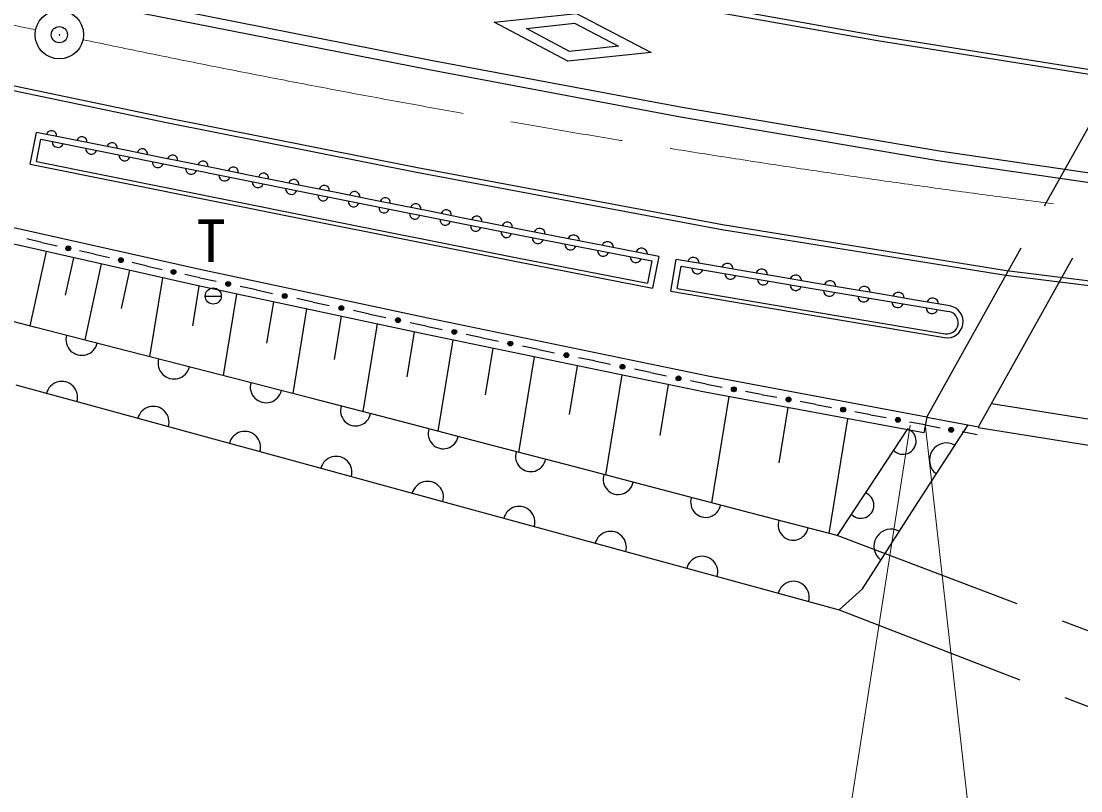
# Model space of a CAD drawing. Units: millimetres, scale not verified. Extents: x 40000 to 680000, y 20000 to 380000.
# Drawn here: x 170432 to 203262, y 262061 to 285914 of the extents above; entities that cross this region are included whole.
import ezdxf
from ezdxf.enums import TextEntityAlignment as Align

# ---------------------------------------------------------------- set-up
doc = ezdxf.new("R2010")
doc.units = ezdxf.units.MM
doc.header["$LTSCALE"] = 1000
doc.header["$PDMODE"] = 32
doc.header["$PDSIZE"] = 500
doc.linetypes.add('CHAIN', pattern=[18.5, 12, -1.5, 3.5, -1.5])
doc.linetypes.add('DASHED', pattern=[7.5, 6, -1.5])
for name, color, linetype, lineweight in [('M-BGD', 7, 'Continuous', 25), ('M-BGD-EXST', 7, 'Continuous', 25), ('M-BMK', 2, 'CHAIN', 13), ('M-BMK-SRVR', 3, 'Continuous', 25), ('M-STR-HTXT', 7, 'Continuous', 13), ('M-STR-STRC', 7, 'Continuous', 25)]:
    doc.layers.add(name, color=color, linetype=linetype, lineweight=lineweight)
doc.styles.add('ＭＳ ゴシック', font='')
doc.styles.get('ＭＳ ゴシック').set_extended_font_data('MS Gothic')

msp = doc.modelspace()

# ---------------------------------------------------------------- linework, layer by layer
at = {"layer": 'M-BGD', "linetype": 'DASHED'}
for p, q in [((198488, 273646), (206726, 288415)), ((200093, 273342), (207803, 287166)), ((215309, 262515), (195716, 269972)), ((195774, 267665), (214548, 260387))]:
    msp.add_line(p, q, dxfattribs=at)
at = {"layer": 'M-BGD'}
for p, q in [((170707, 281487), (170904, 282467)), ((171842, 282279), (170904, 282467)), ((170907, 281569), (171045, 282255)), ((172781, 282090), (171842, 282279)), ((173719, 281901), (172781, 282090)), ((174657, 281712), (173719, 281901)), ((175595, 281523), (174657, 281712)), ((176533, 281335), (175595, 281523)), ((177471, 281146), (176533, 281335)), ((178409, 280957), (177471, 281146)), ((179347, 280768), (178409, 280957)), ((180293, 280579), (179347, 280768)), ((181239, 280390), (180293, 280579)), ((182184, 280201), (181239, 280390)), ((183130, 280011), (182184, 280201)), ((184076, 279822), (183130, 280011)), ((185022, 279633), (184076, 279822)), ((185967, 279443), (185022, 279633)), ((187022, 279239), (185967, 279443)), ((175914, 277714), (169389, 279181)), ((171075, 279058), (170609, 279163)), ((185933, 279267), (189974, 278482)), ((188076, 279034), (187022, 279239)), ((171202, 278774), (170699, 276472)), ((171075, 279058), (171541, 278954)), ((172705, 278692), (172239, 278797)), ((189130, 278829), (188076, 279034)), ((190185, 278624), (189130, 278829)), ((172051, 278583), (171797, 277419)), ((172705, 278692), (173171, 278587)), ((174336, 278325), (173870, 278430)), ((189974, 278482), (189840, 277795)), ((190185, 278624), (189994, 277643)), ((190561, 277543), (190729, 278529)), ((191788, 278349), (190729, 278529)), ((172913, 278389), (172399, 276035)), ((173788, 278192), (173528, 277004)), ((174336, 278325), (174802, 278220)), ((190759, 277632), (190876, 278322)), ((192848, 278169), (191788, 278349)), ((193908, 277989), (192848, 278169)), ((174416, 275516), (174816, 277961)), ((175967, 277959), (175501, 278063)), ((175967, 277959), (176468, 277852)), ((194967, 277809), (193908, 277989)), ((196027, 277630), (194967, 277809)), ((175748, 276475), (175950, 277706)), ((176698, 274929), (177113, 277458)), ((177721, 277584), (177220, 277691)), ((177721, 277584), (178222, 277477)), ((197086, 277451), (196027, 277630)), ((198145, 277271), (197086, 277451)), ((170885, 276424), (168031, 277158)), ((178244, 277217), (178033, 275930)), ((179474, 277210), (178973, 277317)), ((179474, 277210), (179976, 277103)), ((199204, 277092), (198145, 277271)), ((179276, 276997), (178847, 274376)), ((180347, 276768), (180128, 275430)), ((181228, 276836), (180727, 276943)), ((181228, 276836), (181729, 276729)), ((181457, 276531), (181012, 273813)), ((182982, 276462), (182481, 276569)), ((182982, 276462), (183478, 276359)), ((173739, 275690), (170885, 276424)), ((182608, 276284), (182380, 274893)), ((184719, 276102), (184222, 276205)), ((183803, 276036), (183339, 273205)), ((184719, 276102), (185215, 275999)), ((185043, 275780), (184805, 274329)), ((186456, 275742), (185959, 275845)), ((176593, 274956), (173739, 275690)), ((186328, 275513), (185842, 272551)), ((186456, 275742), (186952, 275639)), ((188193, 275382), (187696, 275485)), ((187660, 275237), (187412, 273723)), ((188193, 275382), (188689, 275280)), ((189930, 275023), (189433, 275125)), ((179448, 274222), (176593, 274956)), ((189042, 274951), (188533, 271849)), ((189930, 275023), (190426, 274920)), ((170270, 274639), (173104, 273864)), ((190475, 274654), (190215, 273071)), ((191666, 274663), (191170, 274766)), ((191666, 274663), (192150, 274573)), ((182159, 273514), (179448, 274222)), ((191830, 270987), (192370, 274277)), ((193360, 274347), (192876, 274437)), ((193360, 274347), (193844, 274257)), ((173104, 273864), (175938, 273089)), ((193919, 272226), (194199, 273937)), ((195054, 274032), (194570, 274122)), ((195054, 274032), (195538, 273941)), ((184870, 272805), (182159, 273514)), ((195461, 270039), (196044, 273593)), ((196748, 273716), (196264, 273806)), ((196748, 273716), (197232, 273626)), ((198442, 273400), (197958, 273490)), ((198488, 273646), (198397, 273154)), ((198488, 273646), (200093, 273342)), ((197875, 273252), (197022, 271956)), ((198217, 270992), (199768, 273403)), ((198442, 273400), (198901, 273313)), ((200047, 273096), (199588, 273183)), ((175938, 273089), (178772, 272314)), ((187582, 272097), (184870, 272805)), ((178772, 272314), (181605, 271539)), ((190293, 271389), (187582, 272097)), ((197022, 271956), (195716, 269972)), ((181605, 271539), (184439, 270765)), ((193005, 270680), (190293, 271389)), ((196498, 268319), (198217, 270992)), ((184439, 270765), (187273, 269990)), ((195716, 269972), (193005, 270680)), ((187273, 269990), (190107, 269215)), ((190107, 269215), (192941, 268440)), ((192941, 268440), (195774, 267665)), ((195774, 267665), (196498, 268319))]:
    msp.add_line(p, q, dxfattribs=at)
for points in [[(171045, 282255), (179312, 280592), (185933, 279267)], [(170707, 281487), (179150, 279788), (185774, 278462), (189994, 277643)], [(170907, 281569), (179174, 279905), (185797, 278580), (189840, 277795)], [(198488, 273646), (191715, 274908), (183033, 276706), (176021, 278203), (169499, 279669)], [(190876, 278322), (194937, 277631), (199174, 276915)], [(198397, 273154), (191618, 274418), (182930, 276217), (175914, 277714)], [(190561, 277543), (194800, 276823), (199038, 276106)], [(190759, 277632), (194820, 276941), (199058, 276225)], [(200082, 273322), (206932, 272224), (213479, 271394), (218716, 270906), (222166, 270655), (229625, 265614), (242099, 263373), (246918, 269273), (253083, 268885)]]:
    msp.add_lwpolyline(points, dxfattribs=at)
at = {"layer": 'M-BGD', "linetype": 'DASHED'}
msp.add_lwpolyline([(200497, 274065), (207046, 273016), (213567, 272189), (218782, 271703), (222437, 271437), (229933, 266372), (241778, 264244), (246558, 270097)], dxfattribs=at)
at = {"layer": 'M-BGD'}
for centre, radius in [((171890, 278875), 75), ((171890, 278875), 49.5), ((171890, 278875), 24.5), ((173521, 278508), 75), ((173521, 278508), 49.5), ((173521, 278508), 24.5), ((175152, 278142), 75), ((175152, 278142), 49.5), ((175152, 278142), 24.5), ((176844, 277771), 75), ((176844, 277771), 49.5), ((176844, 277771), 24.5), ((178598, 277397), 75), ((178598, 277397), 49.5), ((178598, 277397), 24.5), ((180351, 277023), 75), ((180351, 277023), 49.5), ((180351, 277023), 24.5), ((182105, 276649), 75), ((182105, 276649), 49.5), ((182105, 276649), 24.5), ((183850, 276282), 75), ((183850, 276282), 49.5), ((183850, 276282), 24.5), ((185587, 275922), 75), ((185587, 275922), 49.5), ((185587, 275922), 24.5), ((187324, 275562), 75), ((187324, 275562), 49.5), ((187324, 275562), 24.5), ((189061, 275203), 75), ((189061, 275203), 49.5), ((189061, 275203), 24.5), ((190798, 274843), 75), ((190798, 274843), 49.5), ((190798, 274843), 24.5), ((192513, 274505), 75), ((192513, 274505), 49.5), ((192513, 274505), 24.5), ((194207, 274189), 75), ((194207, 274189), 49.5), ((194207, 274189), 24.5), ((195901, 273874), 75), ((195901, 273874), 49.5), ((195901, 273874), 24.5), ((197595, 273558), 75), ((197595, 273558), 49.5), ((197595, 273558), 24.5), ((199245, 273248), 75), ((199245, 273248), 49.5), ((199245, 273248), 24.5)]:
    msp.add_circle(centre, radius, dxfattribs=at)
for centre, radius, start, end in [((171372, 282363), 160, 352.1304, 165.1142), ((171567, 282179), 178, 177.6353, 339.6094), ((172310, 282175), 160, 352.1304, 165.1142), ((173248, 281986), 160, 352.1304, 165.1142), ((172601, 281971), 178, 177.6334, 339.6096), ((173634, 281763), 178, 177.6334, 339.6096), ((174186, 281797), 160, 352.1304, 165.1142), ((175124, 281608), 160, 352.1303, 165.1124), ((174667, 281555), 178, 177.6334, 339.6096), ((176062, 281419), 160, 352.1303, 165.1124), ((177000, 281231), 160, 352.1301, 165.1126), ((175701, 281347), 178, 177.6351, 339.6078), ((176734, 281139), 178, 177.6333, 339.6097), ((177938, 281042), 160, 352.131, 165.1115), ((177767, 280931), 178, 177.6334, 339.6096), ((178800, 280723), 178, 177.6353, 339.6094), ((178876, 280853), 160, 352.1291, 165.1134), ((179818, 280663), 161, 352.6502, 164.7185), ((179787, 280508), 161, 172.6549, 344.7147), ((180763, 280473), 161, 352.6481, 164.7206), ((181709, 280284), 161, 352.6481, 164.7206), ((180733, 280319), 161, 172.6549, 344.7147), ((181678, 280130), 161, 172.6529, 344.7148), ((182655, 280095), 161, 352.6481, 164.7206), ((183601, 279906), 161, 352.649, 164.7196), ((182624, 279940), 161, 172.6529, 344.7148), ((183570, 279751), 161, 172.6529, 344.7148), ((184547, 279716), 161, 352.65, 164.7187), ((184516, 279562), 161, 172.6549, 344.7147), ((185462, 279372), 161, 172.6549, 344.7147), ((185492, 279527), 161, 352.6481, 164.7206), ((186489, 279310), 182, 359.0849, 158.933), ((186442, 279191), 173, 176.6704, 341.3477), ((187543, 279105), 182, 359.0858, 158.932), ((188597, 278900), 182, 359.0868, 158.9327), ((187452, 278995), 173, 176.6685, 341.3496), ((188463, 278799), 173, 176.6702, 341.3479), ((189652, 278696), 182, 359.0849, 158.933), ((189473, 278603), 173, 176.6704, 341.3477), ((191253, 278408), 182, 0.4756, 160.2348), ((192313, 278228), 182, 0.475, 160.2356), ((191388, 278258), 173, 178.0576, 342.6543), ((192403, 278086), 173, 178.0549, 342.6556), ((193373, 278048), 182, 0.4766, 160.2356), ((193418, 277913), 173, 178.0549, 342.6556), ((194432, 277867), 182, 0.475, 160.2356), ((194434, 277741), 173, 178.0557, 342.6545), ((195492, 277688), 182, 0.4892, 160.3079), ((195472, 277573), 182, 180.4897, 340.3088), ((196551, 277509), 182, 0.4892, 160.3079), ((197610, 277330), 182, 0.4892, 160.3079), ((196532, 277394), 182, 180.4874, 340.3098), ((197591, 277215), 182, 180.4898, 340.3072), ((198669, 277150), 182, 0.4884, 160.3089), ((199116, 276600), 500, 260.9811, 79.816), ((198650, 277036), 182, 180.4874, 340.3098), ((199112, 276570), 350, 261.083, 79.7143), ((172310, 276049), 491, 164.5513, 346.5971), ((175164, 275315), 491, 164.5513, 346.5971), ((171690, 274261), 490, 343.5081, 165.9092), ((178018, 274580), 491, 164.5513, 346.5971), ((174524, 273486), 490, 343.5084, 165.9089), ((180795, 273837), 468, 161.4595, 349.2624), ((177358, 272711), 490, 343.5086, 165.9084), ((183507, 273129), 468, 161.4601, 349.2621), ((197753, 272896), 407, 223.372, 69.9071), ((199102, 272312), 531, 60.5536, 233.9489), ((186218, 272420), 468, 161.4591, 349.262), ((180191, 271937), 490, 343.5075, 165.9095), ((188929, 271712), 468, 161.4601, 349.2621), ((183025, 271162), 490, 343.5075, 165.9095), ((196447, 270913), 407, 223.3723, 69.9056), ((185859, 270387), 490, 343.5075, 165.9095), ((191641, 271004), 468, 161.4602, 349.2608), ((194352, 270296), 468, 161.4601, 349.2621), ((188693, 269612), 490, 343.5075, 165.9095), ((197383, 269639), 531, 60.5543, 233.9497), ((191526, 268838), 490, 343.5075, 165.9095), ((194360, 268063), 490, 343.5081, 165.9092)]:
    msp.add_arc(centre, radius, start, end, dxfattribs=at)
at = {"layer": 'M-BGD-EXST'}
msp.add_line((176132, 277395), (176632, 277395), dxfattribs=at)
msp.add_circle((176382, 277395), 250, dxfattribs=at)
at = {"layer": 'M-BMK'}
for centre, radius, start, end in [((226527, 555599), 275629, 254.07907, 258.35236), ((251894, 663985), 386910, 258.13582, 267.24887)]:
    msp.add_arc(centre, radius, start, end, dxfattribs=at)
at = {"layer": 'M-BMK-SRVR'}
msp.add_circle((171614, 285495), 750, dxfattribs=at)
msp.add_point((171614, 285495), dxfattribs=at)
at = {"layer": 'M-STR-HTXT'}
msp.add_line((197970, 273395), (191164, 229589), dxfattribs=at)
msp.add_lwpolyline([(226502, 235898), (202651, 235898), (198448, 273345)], dxfattribs=at)
at = {"layer": 'M-STR-STRC'}
for points in [[(135451, 295527), (143103, 293599), (151641, 291510), (162595, 288963), (173715, 286562), (183127, 284710), (190907, 283247), (198882, 281896), (207067, 280702), (215192, 279789)], [(135377, 295236), (143031, 293308), (151571, 291218), (162530, 288670), (173654, 286268), (183070, 284415), (190854, 282952), (198835, 281599), (207029, 280405), (215161, 279490)], [(230077, 284950), (229470, 283826), (228693, 283008), (227492, 282348), (226257, 282035), (224243, 282186), (218566, 282705), (211934, 283433), (204194, 284305), (196989, 285452), (189209, 286840), (180338, 288569), (170885, 290491), (162874, 292259)], [(223782, 282078), (218551, 282556), (211918, 283284), (204174, 284156), (196964, 285305), (189182, 286692), (180309, 288422), (170854, 290345), (162842, 292113)], [(237096, 274834), (228602, 275377), (219850, 276036), (210718, 276970), (200961, 278180), (192163, 279599), (182706, 281370), (174968, 282910), (165031, 284983)], [(237086, 274685), (228592, 275227), (219836, 275887), (210701, 276821), (200940, 278032), (192138, 279451), (182677, 281223), (174938, 282763), (165000, 284836)]]:
    msp.add_lwpolyline(points, dxfattribs=at)
for points in [[(185089, 285879), (187634, 286154), (189946, 284943), (187365, 284673)], [(186086, 285687), (187576, 285848), (188936, 285136), (187424, 284978)]]:
    msp.add_lwpolyline(points, close=True, dxfattribs=at)

# ---------------------------------------------------------------- texts
at = {"layer": 'M-BGD-EXST', "style": 'ＭＳ ゴシック'}
msp.add_text('T', height=1320, dxfattribs=at).set_placement((176315, 279108), align=Align.MIDDLE_CENTER)

doc.saveas('drawing.dxf')
